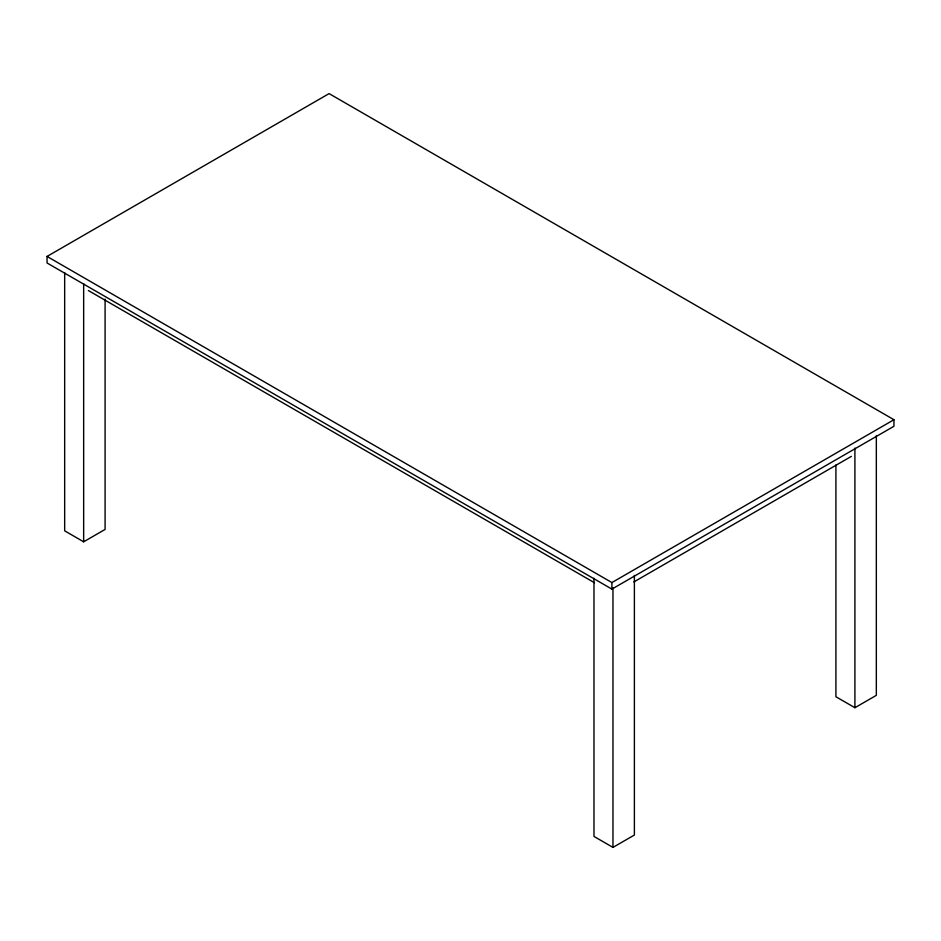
<?xml version="1.0" encoding="UTF-8"?>
<svg xmlns="http://www.w3.org/2000/svg" width="941" height="941" viewBox="0 0 941 941"><rect width="100%" height="100%" fill="white"/><g stroke="black" fill="none" stroke-linecap="round" stroke-linejoin="round"><path stroke-width="1.41" d="M47.05 256.434L329.091 93.606L893.95 419.721L893.95 426.273L611.909 589.101L47.05 262.986L47.05 256.434L611.909 582.561L893.95 419.721M64.67 272.643L64.67 530.842L83.655 541.804L105.086 529.43L105.086 299.109M633.834 581.961L851.37 456.373M593.983 578.233L593.983 836.431L612.967 847.394L634.387 835.032L634.387 575.363M835.914 464.96L835.914 696.752L854.91 707.714L876.33 695.352L876.33 435.683M88.348 290.534L594.406 582.702M854.91 448.057L854.91 707.714M612.967 587.737L612.967 847.394M611.909 582.561L611.909 589.101M83.655 283.606L83.655 541.804"/></g></svg>
